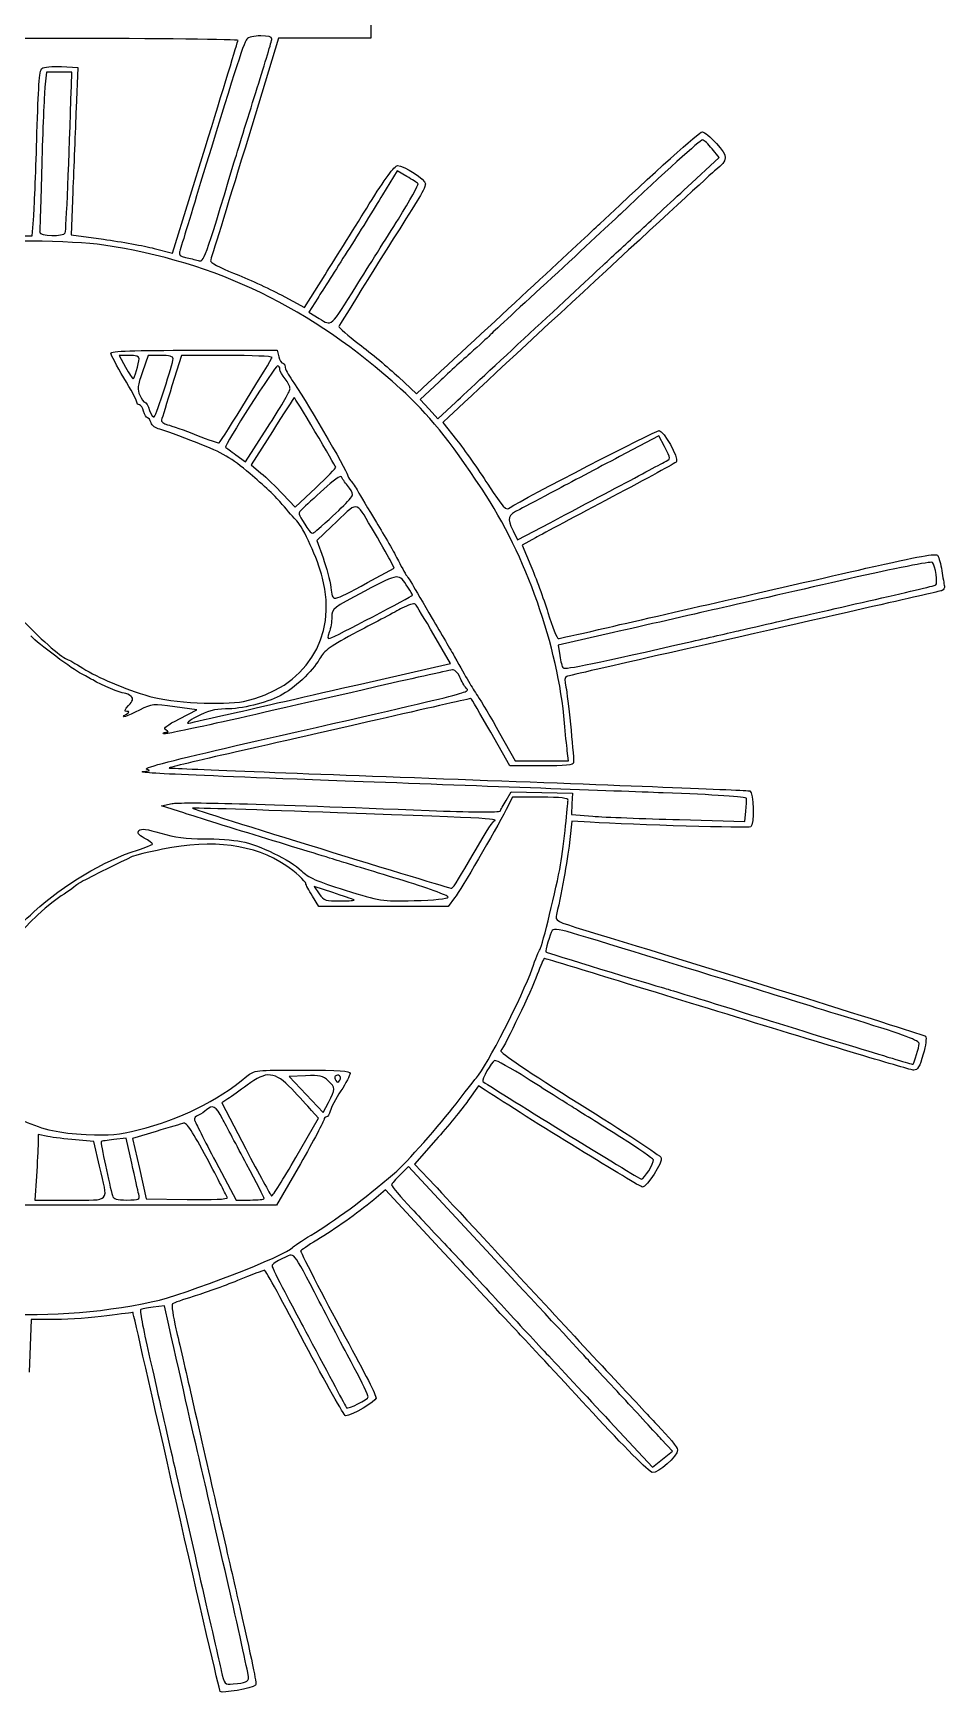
# Model space of a CAD drawing. Extents: x -200 to -42, y 99 to 278.
# Drawn here: x -163.73 to -155.59, y 110.27 to 125.12 of the extents above; entities that cross this region are included whole.
import ezdxf

# ---------------------------------------------------------------- set-up
doc = ezdxf.new("R2010")
doc.units = 0
doc.layers.add('Layer0', color=7, linetype='CONTINUOUS')

msp = doc.modelspace()

# ---------------------------------------------------------------- linework, layer by layer
at = {"layer": 'Layer0', "color": 1}
for points in [[(-161.290387, 126.430523), (-161.150958, 126.388305), (-161.164674, 126.288229), (-161.17839, 126.188133), (-160.94653, 126.188133), (-160.71467, 126.188133), (-160.71467, 125.630595), (-160.71467, 125.073056), (-161.127011, 125.073056), (-161.539355, 125.073056), (-161.83919, 124.091871)], [(-163.491057, 125.071377), (-163.491034, 125.072066)], [(-163.499642, 124.770054), (-163.612796, 124.770054), (-163.62654, 124.63649)], [(-163.390309, 124.648001), (-163.386499, 124.769961), (-163.49965, 124.769961), (-163.499642, 124.770054)], [(-163.479694, 124.819516), (-163.333382, 124.811388), (-163.348199, 124.447737)], [(-162.651093, 123.194803), (-162.487508, 123.153259), (-162.195874, 124.094897)], [(-157.886651, 123.744752), (-157.602078, 124.0087), (-157.665962, 124.085708)], [(-160.393947, 123.838026), (-160.479458, 123.889109), (-160.610276, 123.673316)], [(-163.378044, 123.700051), (-163.393086, 123.316045), (-163.103879, 123.276195)], [(-163.999638, 123.306055), (-163.741633, 123.306055), (-163.727409, 123.486084)], [(-161.516122, 122.778412), (-161.307049, 122.667476), (-161.124336, 122.958766)], [(-161.19004, 122.750198), (-161.270394, 122.623619), (-161.176233, 122.567479)], [(-162.873783, 122.237939), (-162.965071, 122.237939), (-162.906642, 122.133387)], [(-162.592362, 122.237939), (-162.704218, 122.237939), (-162.756195, 122.090707)], [(-162.002986, 122.237939), (-162.408229, 122.237939), (-162.492038, 121.964985)], [(-162.295081, 122.28443), (-161.552145, 122.28443), (-161.537582, 122.226363)], [(-160.469205, 122.046601), (-160.306377, 121.895841), (-160.20222, 121.992177)], [(-160.105372, 122.001677), (-160.273992, 121.842769), (-160.194913, 121.75648), (-160.115837, 121.67019), (-159.956071, 121.82049)], [(-161.919931, 121.349357), (-161.835592, 121.287344), (-161.637085, 121.59423)], [(-160.015442, 121.691791), (-160.071221, 121.639061), (-159.948485, 121.482891)], [(-161.595043, 121.557792), (-161.783728, 121.260957), (-161.696544, 121.186712)], [(-158.092513, 121.424623), (-158.141566, 121.518733), (-158.493237, 121.3339)], [(-161.500967, 120.997378), (-161.392574, 120.88231), (-161.207693, 121.054864)], [(-161.066263, 120.709302), (-161.196853, 120.584349), (-161.142271, 120.429663)], [(-159.444868, 120.671205), (-159.40598, 120.589652), (-159.11383, 120.74313)], [(-159.243852, 120.608304), (-159.364336, 120.540929), (-159.285234, 120.356121)], [(-160.744067, 120.207954), (-160.505995, 120.33553), (-160.543819, 120.409797)], [(-155.611584, 120.137427), (-155.611903, 120.135833)], [(-160.806003, 119.300861), (-160.002655, 119.484464), (-160.15118, 119.740312)], [(-158.548081, 119.76039), (-159.04109, 119.647873), (-159.027148, 119.554878)], [(-162.424748, 118.990301), (-162.268772, 119.068931), (-162.467121, 119.097616)], [(-158.984513, 118.952063), (-158.984518, 118.950807)], [(-159.187543, 118.568006), (-159.472116, 118.568006), (-159.643355, 118.869507)], [(-159.565055, 118.862293), (-159.425674, 118.615216), (-159.187284, 118.615216), (-158.948896, 118.615216), (-158.959875, 118.702341)], [(-159.506389, 118.260505), (-159.459916, 118.336745), (-159.187063, 118.330254), (-158.914208, 118.323763), (-158.9183, 118.228329), (-158.922364, 118.132896), (-158.732449, 118.118728)], [(-158.103048, 118.328211), (-158.103429, 118.327846)], [(-162.387178, 118.148353), (-162.584638, 118.213244), (-162.491716, 118.231589)], [(-159.199219, 118.288739), (-159.448988, 118.288739), (-159.505983, 118.178382)], [(-157.957579, 118.088626), (-157.372623, 118.07285), (-157.363507, 118.163548)], [(-158.754967, 118.065103), (-158.920584, 118.075094), (-158.936727, 117.911148)], [(-161.055919, 117.435734), (-161.222622, 117.489649), (-161.176295, 117.424572)], [(-159.966649, 117.388552), (-160.02357, 117.313054), (-160.601285, 117.313054), (-161.179002, 117.313054), (-161.237368, 117.405516)], [(-161.298156, 115.798447), (-161.446043, 115.791476), (-161.293454, 115.63057), (-161.140865, 115.469689), (-161.093571, 115.560875)], [(-159.69418, 115.670115), (-159.753647, 115.709152), (-159.847729, 115.575796)], [(-161.991463, 115.592518), (-162.046674, 115.556173), (-161.832637, 115.145963)], [(-161.384894, 115.06803), (-161.183661, 115.419778), (-161.245087, 115.489447)], [(-163.601372, 115.256216), (-163.688488, 115.273855), (-163.688488, 115.193529)], [(-163.138987, 114.990001), (-163.191371, 115.210691), (-163.352816, 115.224604)], [(-162.85129, 115.016042), (-162.901108, 115.239539), (-163.010226, 115.22794)], [(-162.633112, 115.301645), (-162.843797, 115.239469), (-162.78339, 114.969532), (-162.722983, 114.699617), (-162.355688, 114.693126)], [(-160.132914, 115.22595), (-160.324024, 115.009461), (-160.199719, 114.877499)], [(-162.178509, 115.05877), (-162.178509, 115.058909)], [(-161.345047, 115.012001), (-161.556965, 114.641547), (-163.674899, 114.641547), (-165.792827, 114.641547), (-165.913799, 114.454394)], [(-163.703559, 114.900568), (-163.718629, 114.687933), (-163.401542, 114.687933)], [(-162.101296, 115.030664), (-161.919545, 114.688012), (-161.79349, 114.688012)], [(-159.646369, 114.198385), (-160.378132, 114.986615), (-160.453632, 114.914064)], [(-160.0625, 114.216893), (-160.583214, 114.778281), (-160.689725, 114.690321)], [(-162.520274, 113.56969), (-162.558484, 113.740666), (-162.660025, 113.729292)], [(-163.528127, 113.619296), (-163.751116, 113.619296), (-163.766441, 113.148885)], [(-158.57984, 112.708935), (-158.198614, 112.299072), (-158.109782, 112.37046), (-158.020947, 112.441851), (-158.118206, 112.548587)]]:
    msp.add_lwpolyline(points, dxfattribs=at)
for points in [[(-161.699437, 125.09531)], [(-157.750346, 124.164408)], [(-160.393947, 123.838026)], [(-162.873783, 122.237939)], [(-162.592357, 122.237939)], [(-162.002986, 122.237925)], [(-161.481584, 122.028855)], [(-161.214232, 121.559395)], [(-158.092538, 121.424623)], [(-160.922857, 121.075009)], [(-160.709641, 120.699602)], [(-155.697628, 120.387575)], [(-160.383629, 120.165424)], [(-160.318219, 120.014985)], [(-159.199224, 118.288736)], [(-161.014283, 118.14979)], [(-161.055919, 117.435719)], [(-156.36505, 116.291602)], [(-161.032357, 115.795359)], [(-161.422297, 115.681104)], [(-161.095264, 115.753762)], [(-158.475796, 115.24425)], [(-163.138942, 114.989922)], [(-162.85129, 115.016107)], [(-161.824896, 115.009037)], [(-160.86273, 113.187143)], [(-158.463482, 112.922475)], [(-161.981326, 111.216803)]]:
    msp.add_lwpolyline(points, close=True, dxfattribs=at)
for points in [[(-163.491034, 125.072066), (-164.366245, 125.072066), (-165.082643, 125.064164), (-165.08303, 125.054653)], [(-161.902002, 125.053964), (-161.900873, 125.063475), (-162.615846, 125.071377), (-163.491057, 125.071377)], [(-161.824571, 125.066266), (-161.849887, 125.034886), (-161.959174, 124.693885), (-162.235871, 123.782767)], [(-162.195874, 124.094897), (-162.035473, 124.612794), (-161.903232, 125.04438), (-161.902002, 125.053964)], [(-161.699437, 125.095298), (-161.75537, 125.095298), (-161.811679, 125.082316), (-161.824571, 125.066266)], [(-161.729716, 124.630698), (-161.659231, 124.854289), (-161.600704, 125.050309), (-161.599651, 125.066277)], [(-161.599651, 125.066277), (-161.598523, 125.085299), (-161.632553, 125.09531), (-161.699437, 125.09531)], [(-163.698211, 124.223672), (-163.687543, 124.62165), (-163.67504, 124.787848), (-163.654627, 124.804417)], [(-163.654627, 124.804417), (-163.638879, 124.817174), (-163.560167, 124.824145), (-163.479694, 124.819516)], [(-163.62654, 124.63649), (-163.634104, 124.563036), (-163.647284, 124.246797), (-163.655829, 123.933762)], [(-163.445585, 123.334192), (-163.437344, 123.35883), (-163.41081, 123.989577), (-163.390309, 124.648001)], [(-161.934954, 123.96863), (-161.892559, 124.109157), (-161.800201, 124.407108), (-161.729716, 124.630698)], [(-163.348199, 124.447737), (-163.356355, 124.247726), (-163.369789, 123.911272), (-163.378044, 123.700051)], [(-163.727409, 123.486084), (-163.719592, 123.585116), (-163.70644, 123.917018), (-163.698211, 124.223672)], [(-158.670379, 123.414047), (-158.18148, 123.875638), (-157.778481, 124.237365), (-157.753078, 124.237365)], [(-157.750346, 124.164408), (-157.769707, 124.166666), (-158.09799, 123.86996), (-158.484838, 123.502083)], [(-157.753078, 124.237365), (-157.736992, 124.237365), (-157.680389, 124.190206), (-157.627272, 124.132579)], [(-157.665962, 124.085708), (-157.701099, 124.128063), (-157.739072, 124.16348), (-157.750346, 124.164408)], [(-157.627272, 124.132579), (-157.521552, 124.017884), (-157.522511, 123.982236), (-157.633622, 123.896898)], [(-162.257991, 123.086361), (-162.206409, 123.06988), (-162.204471, 123.075214), (-161.934954, 123.96863)], [(-161.83919, 124.091871), (-162.004098, 123.552206), (-162.143226, 123.09892), (-162.148356, 123.084555)], [(-163.655829, 123.933762), (-163.664381, 123.620724), (-163.672622, 123.354151), (-163.674146, 123.341389)], [(-160.729416, 123.592056), (-160.591816, 123.813834), (-160.503249, 123.934287), (-160.477505, 123.934705)], [(-160.477505, 123.934705), (-160.416316, 123.934705), (-160.226829, 123.812443), (-160.226829, 123.771642)], [(-160.293456, 123.773251), (-160.301697, 123.780673), (-160.346918, 123.809943), (-160.393947, 123.838026)], [(-157.633622, 123.896898), (-157.675597, 123.864663), (-159.675065, 122.013553), (-160.015442, 121.691791)], [(-162.235871, 123.782767), (-162.332876, 123.463348), (-162.417461, 123.184939), (-162.423839, 123.164097)], [(-160.610276, 123.673316), (-160.682229, 123.55465), (-160.824031, 123.32686), (-160.925391, 123.167162)], [(-160.469047, 123.457546), (-160.364229, 123.623625), (-160.285213, 123.765707), (-160.293456, 123.773251)], [(-160.226829, 123.771642), (-160.226829, 123.751689), (-160.259677, 123.683682), (-160.299823, 123.620484)], [(-158.30929, 123.353016), (-158.233356, 123.423312), (-158.043169, 123.599583), (-157.886651, 123.744752)], [(-161.124336, 122.958766), (-161.023842, 123.118972), (-160.846129, 123.403949), (-160.729416, 123.592056)], [(-160.299823, 123.620484), (-160.551117, 123.224944), (-160.995597, 122.511469), (-160.999909, 122.496706)], [(-160.841227, 122.86515), (-160.741343, 123.024871), (-160.573861, 123.291444), (-160.469047, 123.457546)], [(-160.20222, 121.992177), (-159.608427, 122.541407), (-158.791196, 123.299975), (-158.670379, 123.414047)], [(-158.484838, 123.502083), (-158.580667, 123.410968), (-158.8786, 123.134181), (-159.146912, 122.887011)], [(-163.101759, 123.224648), (-163.379985, 123.266075), (-164.11746, 123.272481), (-164.369335, 123.23557)], [(-163.674146, 123.341389), (-163.678464, 123.30488), (-163.457718, 123.298034), (-163.445585, 123.334192)], [(-163.103879, 123.276195), (-162.944818, 123.25438), (-162.741065, 123.21764), (-162.651093, 123.194803)], [(-160.45068, 121.940223), (-161.242756, 122.661589), (-162.095902, 123.074954), (-163.101759, 123.224648)], [(-158.622901, 123.060518), (-158.52635, 123.1511), (-158.385225, 123.28274), (-158.30929, 123.353016)], [(-162.423839, 123.164097), (-162.432136, 123.136919), (-162.41715, 123.122717), (-162.370855, 123.113991)], [(-162.370855, 123.113991), (-162.335337, 123.107274), (-162.284548, 123.094969), (-162.257991, 123.086361)], [(-162.148356, 123.084555), (-162.153662, 123.06971), (-162.0645, 123.022009), (-161.941445, 122.973921)], [(-160.925391, 123.167162), (-161.026754, 123.007441), (-161.145847, 122.819822), (-161.19004, 122.750198)], [(-161.941445, 122.973921), (-161.822508, 122.927411), (-161.631116, 122.839451), (-161.516122, 122.778412)], [(-159.297378, 122.433285), (-159.022968, 122.687675), (-158.719455, 122.969914), (-158.622901, 123.060518)], [(-161.176233, 122.567479), (-161.061567, 122.499105), (-161.080907, 122.481932), (-160.841227, 122.86515)], [(-159.146912, 122.887011), (-159.415223, 122.639841), (-159.639979, 122.431129), (-159.646369, 122.42319)], [(-160.999909, 122.496706), (-161.002732, 122.486969), (-160.921121, 122.415711), (-160.818542, 122.338216)], [(-160.818542, 122.338216), (-160.715963, 122.260746), (-160.558759, 122.129504), (-160.469205, 122.046601)], [(-159.956071, 121.82049), (-159.868201, 121.903159), (-159.571789, 122.178921), (-159.297378, 122.433285)], [(-159.646369, 122.42319), (-159.652747, 122.415288), (-159.720706, 122.352891), (-159.797366, 122.284658)], [(-163.038017, 122.257873), (-163.038017, 122.277374), (-162.8371, 122.28443), (-162.295081, 122.28443)], [(-162.921863, 122.038298), (-162.985746, 122.144453), (-163.038017, 122.243254), (-163.038017, 122.257873)], [(-162.784592, 122.208907), (-162.783181, 122.227477), (-162.815123, 122.237939), (-162.873783, 122.237939)], [(-162.83925, 122.028855), (-162.829062, 122.028855), (-162.78777, 122.164858), (-162.784592, 122.208907)], [(-162.650043, 121.688966), (-162.63167, 121.707311), (-162.483554, 122.164787), (-162.481712, 122.208907)], [(-162.481712, 122.208907), (-162.480865, 122.228183), (-162.517712, 122.237939), (-162.592357, 122.237939)], [(-162.069899, 121.456046), (-162.047518, 121.478341), (-161.598396, 122.206144), (-161.598102, 122.220512)], [(-161.598102, 122.220512), (-161.597947, 122.230023), (-161.780101, 122.237925), (-162.002986, 122.237925)], [(-161.537582, 122.226363), (-161.529567, 122.194426), (-161.513678, 122.168295), (-161.502293, 122.168295)], [(-159.797366, 122.284658), (-159.874026, 122.216426), (-160.012631, 122.089081), (-160.105372, 122.001677)], [(-162.805711, 121.82095), (-162.805711, 121.834412), (-162.857982, 121.932166), (-162.921863, 122.038298)], [(-162.906642, 122.133387), (-162.874508, 122.075899), (-162.844181, 122.028855), (-162.83925, 122.028855)], [(-162.756195, 122.090707), (-162.800038, 121.966518), (-162.803764, 121.933794), (-162.779987, 121.88162)], [(-161.548798, 122.145015), (-161.570839, 122.145015), (-162.028711, 121.427894), (-162.013319, 121.417474)], [(-161.528054, 122.113728), (-161.528054, 122.130915), (-161.537396, 122.145015), (-161.548798, 122.145015)], [(-161.481592, 122.028855), (-161.507133, 122.05833), (-161.528054, 122.096507), (-161.528054, 122.113728)], [(-161.502293, 122.168295), (-161.490891, 122.168295), (-161.481578, 122.154128), (-161.481578, 122.136918)], [(-161.436852, 121.93818), (-161.436005, 121.958613), (-161.456014, 121.999402), (-161.481584, 122.028855)], [(-161.481578, 122.136918), (-161.481578, 122.119731), (-161.452523, 122.064785), (-161.417014, 122.014956)], [(-162.779987, 121.88162), (-162.764493, 121.84762), (-162.744054, 121.819793), (-162.73458, 121.819793)], [(-162.492038, 121.964985), (-162.538133, 121.814849), (-162.580159, 121.679058), (-162.585431, 121.663205)], [(-161.637085, 121.59423), (-161.527908, 121.763002), (-161.437803, 121.917778), (-161.436852, 121.93818)], [(-161.417014, 122.014956), (-161.327775, 121.889722), (-160.924042, 121.199178), (-160.924042, 121.171769)], [(-159.721008, 121.041566), (-160.020844, 121.492438), (-160.196347, 121.708578), (-160.45068, 121.940223)], [(-162.782936, 121.796595), (-162.795466, 121.796595), (-162.805711, 121.807517), (-162.805711, 121.82095)], [(-162.74557, 121.738527), (-162.753613, 121.770464), (-162.770405, 121.796595), (-162.782936, 121.796595)], [(-162.711847, 121.68046), (-162.722374, 121.68046), (-162.737557, 121.706594), (-162.74557, 121.738527)], [(-162.73458, 121.819793), (-162.725125, 121.819793), (-162.705827, 121.786722), (-162.691741, 121.746339)], [(-162.691741, 121.746339), (-162.677658, 121.705934), (-162.658893, 121.680102), (-162.650043, 121.688966)], [(-161.400436, 121.861382), (-161.403682, 121.857684), (-161.491264, 121.721063), (-161.595043, 121.557792)], [(-161.214232, 121.559395), (-161.313391, 121.729211), (-161.397182, 121.865096), (-161.400436, 121.861382)], [(-162.678689, 121.636295), (-162.686393, 121.660566), (-162.701323, 121.68046), (-162.711847, 121.68046)], [(-162.601625, 121.577624), (-162.636302, 121.585526), (-162.670981, 121.612018), (-162.678689, 121.636295)], [(-162.266892, 121.456545), (-162.416315, 121.515146), (-162.566945, 121.569617), (-162.601625, 121.577624)], [(-162.585431, 121.663205), (-162.590821, 121.646949), (-162.567369, 121.62751), (-162.531956, 121.618645)], [(-162.531956, 121.618645), (-162.497268, 121.610065), (-162.380679, 121.568282), (-162.272864, 121.525997)], [(-162.272864, 121.525997), (-162.165053, 121.483689), (-162.073717, 121.452219), (-162.069899, 121.456046)], [(-161.793606, 121.180295), (-161.96741, 121.326624), (-162.032685, 121.36471), (-162.266892, 121.456545)], [(-161.02838, 121.239025), (-161.031456, 121.24529), (-161.115076, 121.389577), (-161.214232, 121.559395)], [(-159.948485, 121.482891), (-159.880977, 121.396996), (-159.755603, 121.218942), (-159.669875, 121.087257)], [(-159.469684, 120.877961), (-159.357622, 120.954249), (-158.174746, 121.565838), (-158.139274, 121.565838)], [(-158.139274, 121.565838), (-158.097423, 121.565838), (-157.962211, 121.324053), (-157.984179, 121.288496)], [(-162.013319, 121.417474), (-162.008323, 121.414229), (-161.966315, 121.383475), (-161.919931, 121.349357)], [(-158.493237, 121.3339), (-158.686661, 121.232272), (-158.944225, 121.095758), (-159.065603, 121.030542)], [(-157.984179, 121.288496), (-157.990585, 121.278054), (-158.249533, 121.135994), (-158.559602, 120.972652)], [(-158.287381, 121.180608), (-158.210718, 121.221826), (-158.124477, 121.267871), (-158.095727, 121.282936)], [(-158.095727, 121.282936), (-158.032267, 121.316216), (-158.032422, 121.309352), (-158.092538, 121.424623)], [(-161.506083, 120.906621), (-161.553333, 120.963805), (-161.682718, 121.08695), (-161.793606, 121.180295)], [(-161.696544, 121.186712), (-161.648592, 121.145866), (-161.560583, 121.060666), (-161.500967, 120.997378)], [(-161.207693, 121.054864), (-161.106011, 121.149764), (-161.025318, 121.232641), (-161.02838, 121.239025)], [(-160.977557, 121.154059), (-160.982779, 121.168904), (-161.053884, 121.119036), (-161.135585, 121.043377)], [(-160.922837, 121.075009), (-160.947729, 121.103697), (-160.972345, 121.139274), (-160.977557, 121.154059)], [(-160.924042, 121.171769), (-160.924042, 121.159464), (-160.910976, 121.135286), (-160.895005, 121.117926)], [(-159.11383, 120.74313), (-158.747593, 120.935526), (-158.467078, 121.084015), (-158.287381, 121.180608)], [(-161.135585, 121.043377), (-161.217285, 120.967716), (-161.303439, 120.887997), (-161.327042, 120.866249)], [(-161.196282, 120.675173), (-160.984732, 120.86372), (-160.877614, 120.971176), (-160.877614, 120.994846)], [(-160.877614, 120.994846), (-160.877614, 121.010171), (-160.897962, 121.046301), (-160.922857, 121.075009)], [(-160.895005, 121.117926), (-160.879031, 121.100513), (-160.850286, 121.058279), (-160.831121, 121.023907)], [(-160.831121, 121.023907), (-160.811958, 120.98956), (-160.737443, 120.864465), (-160.665541, 120.745986)], [(-158.984518, 118.950807), (-159.042238, 119.638845), (-159.328386, 120.451143), (-159.721008, 121.041566)], [(-159.669875, 121.087257), (-159.526585, 120.867124), (-159.510425, 120.850227), (-159.469684, 120.877961)], [(-159.065603, 121.030542), (-159.186984, 120.965349), (-159.330723, 120.889411), (-159.385025, 120.861793)], [(-161.377009, 120.759524), (-161.400744, 120.783259), (-161.458831, 120.849434), (-161.506083, 120.906621)], [(-161.327042, 120.866249), (-161.368599, 120.827932), (-161.367944, 120.823662), (-161.306214, 120.730365)], [(-160.709641, 120.699566), (-160.856174, 120.946296), (-160.819589, 120.945297), (-161.066263, 120.709302)], [(-159.385025, 120.861793), (-159.495101, 120.805837), (-159.500646, 120.788175), (-159.444868, 120.671205)], [(-158.559602, 120.972652), (-158.869671, 120.809311), (-159.177584, 120.645342), (-159.243852, 120.608304)], [(-161.146803, 120.248428), (-161.191166, 120.419963), (-161.317172, 120.699718), (-161.377009, 120.759524)], [(-161.306214, 120.730365), (-161.24426, 120.63674), (-161.241159, 120.635185), (-161.196282, 120.675173)], [(-160.543819, 120.409797), (-160.564618, 120.450643), (-160.639238, 120.581052), (-160.709641, 120.699602)], [(-160.665541, 120.745986), (-160.593639, 120.627483), (-160.505315, 120.473032), (-160.469267, 120.402756)], [(-161.142271, 120.429663), (-161.112254, 120.344581), (-161.080811, 120.224755), (-161.072404, 120.163369)], [(-160.469267, 120.402756), (-160.433216, 120.332479), (-160.397963, 120.269772), (-160.390922, 120.263389)], [(-155.697626, 120.387575), (-155.70756, 120.398497), (-156.043416, 120.332338), (-156.443993, 120.240735)], [(-156.291881, 120.334929), (-155.811389, 120.4451), (-155.663149, 120.471398), (-155.649295, 120.449)], [(-155.649295, 120.449), (-155.639389, 120.432998), (-155.623415, 120.371926), (-155.613814, 120.313348)], [(-161.85327, 119.14591), (-161.301904, 119.260628), (-161.009406, 119.717094), (-161.146803, 120.248428)], [(-160.383646, 120.165424), (-160.465663, 120.293603), (-160.456824, 120.294416), (-160.770099, 120.130309)], [(-160.390922, 120.263389), (-160.383895, 120.257123), (-160.362443, 120.223564), (-160.343277, 120.189077)], [(-159.285234, 120.356121), (-159.241727, 120.254467), (-159.173045, 120.06692), (-159.1326, 119.939341)], [(-157.624994, 120.029669), (-157.235302, 120.118789), (-156.635402, 120.256161), (-156.291881, 120.334929)], [(-156.443993, 120.240735), (-156.844571, 120.149131), (-157.370935, 120.028887), (-157.613694, 119.973535)], [(-155.667425, 120.186147), (-155.646625, 120.198904), (-155.670501, 120.357939), (-155.697628, 120.387575)], [(-155.613814, 120.313348), (-155.604218, 120.254769), (-155.593635, 120.193149), (-155.590361, 120.176371)], [(-161.078991, 119.709886), (-161.043843, 119.718465), (-160.344239, 120.085515), (-160.343655, 120.095729)], [(-161.072404, 120.163369), (-161.054483, 120.032474), (-161.07723, 120.029387), (-160.744067, 120.207954)], [(-160.770099, 120.130309), (-161.054452, 119.981355), (-161.06344, 119.974325), (-161.06344, 119.900823)], [(-160.343655, 120.095729), (-160.343424, 120.099454), (-160.361435, 120.130727), (-160.383629, 120.165424)], [(-160.343277, 120.189077), (-160.324114, 120.154589), (-160.244528, 120.018679), (-160.166417, 119.887062)], [(-155.611903, 120.135833), (-155.638291, 120.127479), (-156.227326, 119.993076), (-158.055076, 119.577854)], [(-156.266323, 120.043509), (-155.946904, 120.115826), (-155.677399, 120.18002), (-155.667425, 120.186147)], [(-155.590361, 120.176371), (-155.587059, 120.159663), (-155.596627, 120.142092), (-155.611584, 120.137427)], [(-160.438739, 119.977991), (-160.494839, 119.947334), (-160.671753, 119.853246), (-160.831874, 119.768952)], [(-160.318219, 120.014985), (-160.328407, 120.025201), (-160.382633, 120.00872), (-160.438739, 119.977991)], [(-160.15118, 119.740312), (-160.232866, 119.881051), (-160.308033, 120.004636), (-160.318219, 120.014985)], [(-158.679602, 119.787488), (-158.489261, 119.831538), (-158.014687, 119.940526), (-157.624994, 120.029669)], [(-157.613694, 119.973535), (-157.856453, 119.918183), (-158.276928, 119.822264), (-158.548081, 119.76039)], [(-157.044548, 119.866011), (-156.935943, 119.89127), (-156.585745, 119.971167), (-156.266323, 120.043509)], [(-163.823475, 119.866392), (-163.646807, 119.683837), (-163.458, 119.520007), (-163.424249, 119.520007)], [(-161.06344, 119.900823), (-161.06344, 119.859116), (-161.073939, 119.797383), (-161.086752, 119.763683)], [(-160.166417, 119.887062), (-160.088306, 119.755448), (-159.998317, 119.600717), (-159.966434, 119.543231)], [(-159.1326, 119.939341), (-159.092161, 119.811765), (-159.051557, 119.707397), (-159.042374, 119.707397)], [(-157.393005, 119.785454), (-157.309955, 119.804475), (-157.15315, 119.840735), (-157.044548, 119.866011)], [(-163.317081, 119.401482), (-163.411781, 119.452959), (-163.742579, 119.703773), (-163.754048, 119.732805)], [(-160.831874, 119.768952), (-161.078285, 119.639195), (-161.130869, 119.601665), (-161.174162, 119.524638)], [(-161.086752, 119.763683), (-161.104984, 119.715736), (-161.10329, 119.704016), (-161.078991, 119.709886)], [(-159.042374, 119.707397), (-159.033173, 119.707397), (-158.869942, 119.743439), (-158.679602, 119.787488)], [(-158.997086, 119.443965), (-158.98241, 119.427709), (-158.692997, 119.48741), (-157.846003, 119.681618)], [(-157.846003, 119.681618), (-157.679904, 119.719704), (-157.476055, 119.766423), (-157.393005, 119.785454)], [(-163.424249, 119.520007), (-163.416742, 119.520007), (-163.355536, 119.485008), (-163.288207, 119.442212)], [(-161.174162, 119.524638), (-161.237487, 119.411961), (-161.399578, 119.260269), (-161.525023, 119.196261)], [(-159.966434, 119.543231), (-159.857496, 119.34677), (-159.81588, 119.276054), (-159.760166, 119.192736)], [(-159.027148, 119.554878), (-159.0195, 119.503725), (-159.005953, 119.453806), (-158.997086, 119.443965)], [(-158.055076, 119.577854), (-158.540594, 119.467567), (-158.949949, 119.373528), (-158.964751, 119.368885)], [(-163.200388, 119.336754), (-163.219551, 119.347902), (-163.272064, 119.377019), (-163.317081, 119.401482)], [(-163.288207, 119.442212), (-163.153268, 119.356434), (-162.9218, 119.259098), (-162.689571, 119.19047)], [(-159.979603, 119.426947), (-159.997326, 119.426947), (-160.303331, 119.359688), (-160.659592, 119.277485)], [(-159.920136, 119.363054), (-159.935093, 119.398191), (-159.961871, 119.426947), (-159.979603, 119.426947)], [(-159.863257, 119.263258), (-159.879569, 119.282985), (-159.905161, 119.327915), (-159.920136, 119.363054)], [(-158.964751, 119.368885), (-158.983632, 119.363071), (-158.985749, 119.333932), (-158.971863, 119.271781)], [(-162.917914, 119.218088), (-162.948868, 119.218088), (-163.119475, 119.289756), (-163.200388, 119.336754)], [(-162.85674, 119.190374), (-162.87198, 119.205699), (-162.899513, 119.218088), (-162.917914, 119.218088)], [(-160.659592, 119.277485), (-162.111845, 118.942447), (-162.556215, 118.84446), (-162.568374, 118.856621)], [(-161.946192, 119.040068), (-161.76093, 119.082514), (-161.247844, 119.199857), (-160.806003, 119.300861)], [(-161.918557, 118.749932), (-159.737306, 119.247846), (-159.831151, 119.224407), (-159.863257, 119.263258)], [(-158.971863, 119.271781), (-158.955353, 119.197723), (-158.904003, 118.692799), (-158.903207, 118.596553)], [(-162.781271, 119.067607), (-162.895444, 119.009749), (-162.966507, 118.98828), (-162.898622, 119.032143)], [(-162.896646, 119.055116), (-162.920381, 119.055116), (-162.915527, 119.070667), (-162.879374, 119.109074)], [(-162.898622, 119.032143), (-162.869708, 119.050939), (-162.869409, 119.054665), (-162.896646, 119.055116)], [(-162.879374, 119.109074), (-162.840379, 119.150572), (-162.835274, 119.168905), (-162.85674, 119.190374)], [(-162.467121, 119.097616), (-162.660917, 119.125641), (-162.668125, 119.124935), (-162.781271, 119.067607)], [(-162.689571, 119.19047), (-162.497911, 119.133842), (-162.030915, 119.108939), (-161.85327, 119.14591)], [(-162.014958, 119.077479), (-162.111636, 119.077479), (-162.175438, 119.059389), (-162.271422, 119.0079)], [(-161.525023, 119.196261), (-161.657493, 119.1287), (-161.863371, 119.078778), (-162.014958, 119.077479)], [(-159.821293, 119.171011), (-159.82499, 119.171011), (-160.16607, 119.093631), (-160.579277, 118.999036)], [(-159.643355, 118.869507), (-159.737535, 119.035332), (-159.81761, 119.171011), (-159.821293, 119.171011)], [(-159.760166, 119.192736), (-159.729517, 119.146875), (-159.641715, 118.998178), (-159.565055, 118.862293)], [(-162.548017, 118.890967), (-162.572175, 118.906292), (-162.54003, 118.932186), (-162.424748, 118.990301)], [(-162.271422, 119.0079), (-162.341693, 118.970232), (-162.373056, 118.94468), (-162.341111, 118.951131)], [(-162.341111, 118.951131), (-162.309169, 118.957623), (-162.131457, 118.997619), (-161.946192, 119.040068)], [(-160.579277, 118.999036), (-160.992484, 118.904483), (-161.599174, 118.766253), (-161.927475, 118.691916)], [(-158.959875, 118.702341), (-158.965914, 118.750243), (-158.977005, 118.862618), (-158.984513, 118.952063)], [(-162.568374, 118.856621), (-162.575401, 118.863592), (-162.566398, 118.869603), (-162.548251, 118.869857)], [(-162.548251, 118.869857), (-162.520006, 118.869857), (-162.519981, 118.873103), (-162.548017, 118.890967)], [(-162.720012, 118.5408), (-162.746315, 118.551242), (-162.445689, 118.629621), (-161.918557, 118.749932)], [(-161.927475, 118.691916), (-162.255781, 118.617556), (-162.521536, 118.553873), (-162.518045, 118.550367)], [(-160.784664, 118.427316), (-162.520317, 118.491722), (-162.881448, 118.509126), (-162.724414, 118.520847)], [(-162.724414, 118.520847), (-162.681663, 118.524092), (-162.681313, 118.525729), (-162.720012, 118.5408)], [(-162.518045, 118.550367), (-162.514574, 118.546896), (-161.352145, 118.501444), (-159.934916, 118.449433)], [(-158.903207, 118.596553), (-158.903055, 118.574963), (-158.974976, 118.567637), (-159.187543, 118.568006)], [(-158.103429, 118.327846), (-158.511246, 118.342917), (-159.717802, 118.387723), (-160.784664, 118.427316)], [(-159.934916, 118.449433), (-158.517689, 118.3974), (-157.34507, 118.350636), (-157.329099, 118.345508)], [(-157.357976, 118.277478), (-157.359951, 118.291646), (-157.64799, 118.311339), (-158.103048, 118.328211)], [(-157.329099, 118.345508), (-157.295255, 118.334614), (-157.287612, 118.043146), (-157.320632, 118.022725)], [(-162.491716, 118.231589), (-162.405455, 118.248522), (-161.73505, 118.231589), (-160.192652, 118.169669)], [(-162.308297, 118.189919), (-162.315946, 118.182271), (-160.018668, 117.473472), (-159.990762, 117.474886)], [(-161.014283, 118.14979), (-161.721919, 118.175923), (-162.304225, 118.19398), (-162.308297, 118.189919)], [(-160.192652, 118.169669), (-159.848101, 118.155982), (-159.563195, 118.153893), (-159.559529, 118.164561)], [(-159.505983, 118.178382), (-159.60817, 117.980555), (-159.90833, 117.465906), (-159.966649, 117.388552)], [(-159.559529, 118.164561), (-159.55586, 118.175483), (-159.531956, 118.218567), (-159.506389, 118.260505)], [(-158.952624, 118.259704), (-158.950366, 118.281294), (-159.013209, 118.288736), (-159.199224, 118.288736)], [(-158.974553, 118.033212), (-158.964224, 118.141803), (-158.954346, 118.243736), (-158.952624, 118.259704)], [(-157.363507, 118.163548), (-157.358484, 118.213445), (-157.356, 118.264713), (-157.357976, 118.277478)], [(-161.643799, 117.916663), (-161.944056, 118.008405), (-162.278576, 118.112658), (-162.387178, 118.148353)], [(-159.615849, 118.073412), (-159.578895, 118.097372), (-159.542706, 118.095453), (-161.014283, 118.14979)], [(-159.809242, 117.765598), (-159.718034, 117.925062), (-159.631007, 118.063571), (-159.615849, 118.073412)], [(-159.019813, 117.684735), (-159.00525, 117.767799), (-158.984874, 117.924596), (-158.974553, 118.033212)], [(-157.320632, 118.022725), (-157.339456, 118.011125), (-158.36383, 118.041295), (-158.754967, 118.065103)], [(-158.732449, 118.118728), (-158.627995, 118.110826), (-158.279304, 118.097392), (-157.957579, 118.088626)], [(-162.739423, 117.924082), (-162.793231, 117.954718), (-162.805748, 117.972613), (-162.786709, 117.991644)], [(-162.799838, 117.816883), (-162.726548, 117.840166), (-162.666505, 117.864415), (-162.666409, 117.870819)], [(-162.786709, 117.991644), (-162.767687, 118.010665), (-162.71597, 118.004174), (-162.591417, 117.967316)], [(-162.666409, 117.870819), (-162.666333, 117.877084), (-162.699172, 117.901177), (-162.739423, 117.924082)], [(-162.591417, 117.967316), (-162.471865, 117.9319), (-162.359729, 117.917137), (-162.21031, 117.917185)], [(-161.473142, 117.678704), (-161.757086, 117.867576), (-162.124119, 117.915686), (-162.577089, 117.823386)], [(-162.21031, 117.917185), (-162.093868, 117.91723), (-161.942289, 117.906743), (-161.873466, 117.893986)], [(-161.873466, 117.893986), (-161.713539, 117.864327), (-161.43128, 117.726214), (-161.335017, 117.630526)], [(-161.004958, 117.720482), (-161.056066, 117.736738), (-161.343546, 117.824918), (-161.643799, 117.916663)], [(-158.936727, 117.911148), (-158.950443, 117.77199), (-159.005259, 117.463572), (-159.05581, 117.241167)], [(-163.722933, 117.267213), (-163.460867, 117.507421), (-163.102544, 117.720778), (-162.799838, 117.816883)], [(-162.847889, 117.75752), (-163.122963, 117.626462), (-163.310313, 117.531424), (-163.332595, 117.511626)], [(-162.577089, 117.823386), (-162.704503, 117.797421), (-162.826364, 117.767779), (-162.847889, 117.75752)], [(-160.464492, 117.555492), (-160.71064, 117.630083), (-160.953851, 117.704327), (-161.004958, 117.720482)], [(-159.990762, 117.474886), (-159.982126, 117.474886), (-159.900451, 117.606131), (-159.809242, 117.765598)], [(-161.295738, 117.5165), (-161.295738, 117.535522), (-161.396559, 117.62776), (-161.473142, 117.678704)], [(-161.335017, 117.630526), (-161.276095, 117.571945), (-161.194061, 117.535694), (-160.943123, 117.457343)], [(-159.203506, 116.92974), (-159.182621, 116.958518), (-159.055743, 117.479966), (-159.019813, 117.684735)], [(-163.332595, 117.511626), (-163.347665, 117.498164), (-163.414481, 117.450705), (-163.481066, 117.405982)], [(-161.237368, 117.405516), (-161.269471, 117.456367), (-161.295738, 117.506312), (-161.295738, 117.5165)], [(-161.176295, 117.424572), (-161.133793, 117.364879), (-161.118121, 117.35968), (-160.98636, 117.361351)], [(-160.865981, 117.372499), (-160.878766, 117.377607), (-160.964228, 117.406083), (-161.055919, 117.435719)], [(-160.943123, 117.457343), (-160.630396, 117.359683), (-160.621421, 117.358337), (-160.329417, 117.364741)], [(-160.025012, 117.395562), (-160.020497, 117.40925), (-160.214793, 117.479831), (-160.464492, 117.555492)], [(-163.481066, 117.405982), (-163.876956, 117.140083), (-164.200058, 116.649849), (-164.256051, 116.2301)], [(-160.98636, 117.361351), (-160.907374, 117.361351), (-160.853205, 117.367391), (-160.865981, 117.372499)], [(-160.329417, 117.364741), (-160.149469, 117.368692), (-160.029909, 117.380743), (-160.025012, 117.395562)], [(-163.903423, 117.26281), (-163.909491, 117.087167), (-163.919566, 117.086913), (-163.722933, 117.267213)], [(-159.05581, 117.241167), (-159.069075, 117.182843), (-159.062922, 117.179501), (-158.794512, 117.098249)], [(-159.094167, 117.09659), (-159.113443, 117.066767), (-159.160518, 116.911432), (-159.15209, 116.905492)], [(-158.856141, 117.057135), (-159.018992, 117.106592), (-159.081064, 117.116873), (-159.094167, 117.09659)], [(-157.242008, 116.562817), (-157.56667, 116.663286), (-158.439248, 116.930511), (-158.856141, 117.057135)], [(-158.794512, 117.098249), (-157.67422, 116.759126), (-155.774912, 116.166845), (-155.759057, 116.151668)], [(-159.27372, 116.755516), (-159.24438, 116.838577), (-159.212782, 116.916975), (-159.203506, 116.92974)], [(-159.164999, 116.847899), (-159.170785, 116.847899), (-159.199131, 116.782544), (-159.228025, 116.702706)], [(-157.532347, 116.34843), (-158.424536, 116.623125), (-159.159228, 116.847899), (-159.164999, 116.847899)], [(-159.15209, 116.905492), (-159.143962, 116.899678), (-158.206544, 116.61325), (-158.089922, 116.580851)], [(-159.771588, 115.779831), (-159.680444, 115.883362), (-159.359947, 116.511453), (-159.27372, 116.755516)], [(-159.228025, 116.702706), (-159.278656, 116.562784), (-159.51432, 116.070901), (-159.553591, 116.023186)], [(-158.089922, 116.580851), (-158.032425, 116.564821), (-157.760628, 116.481566), (-157.485927, 116.395716)], [(-156.36505, 116.291602), (-156.668501, 116.385412), (-157.06313, 116.507465), (-157.242008, 116.562817)], [(-157.485927, 116.395716), (-156.547493, 116.102502), (-155.874356, 115.89692), (-155.87025, 115.902257)], [(-155.864797, 115.848981), (-155.889774, 115.848981), (-156.640157, 116.073732), (-157.532347, 116.34843)], [(-155.81516, 116.084002), (-155.813749, 116.112433), (-155.941545, 116.160662), (-156.36505, 116.291602)], [(-155.87025, 115.902257), (-155.857154, 115.91919), (-155.816706, 116.052788), (-155.81516, 116.084002)], [(-155.759057, 116.151668), (-155.748417, 116.141451), (-155.757646, 116.069185), (-155.779546, 115.991041)], [(-159.318619, 115.775028), (-159.464801, 115.868212), (-159.595733, 115.939925), (-159.609578, 115.934402)], [(-159.553591, 116.023186), (-159.565388, 116.008793), (-159.296199, 115.826632), (-158.852119, 115.548364)], [(-155.779546, 115.991041), (-155.810932, 115.879176), (-155.829059, 115.848981), (-155.864797, 115.848981)], [(-162.79368, 115.315339), (-162.414543, 115.410306), (-162.099179, 115.56613), (-161.822452, 115.795173)], [(-161.822452, 115.795173), (-161.758853, 115.84781), (-161.7433, 115.849529), (-161.328803, 115.849529)], [(-161.422297, 115.681104), (-161.571011, 115.83776), (-161.648168, 115.844514), (-161.819892, 115.715964)], [(-161.328803, 115.849529), (-160.995905, 115.849529), (-160.900818, 115.842812), (-160.900818, 115.819707)], [(-161.095241, 115.753746), (-161.142336, 115.797981), (-161.171599, 115.804433), (-161.298156, 115.798447)], [(-161.032373, 115.79543), (-161.039231, 115.788459), (-161.037284, 115.770679), (-161.027999, 115.755673)], [(-160.991573, 115.75985), (-160.972325, 115.790832), (-161.006841, 115.820866), (-161.032357, 115.795359)], [(-160.900818, 115.819707), (-160.900818, 115.803225), (-160.937764, 115.732743), (-160.98292, 115.662909)], [(-159.609578, 115.934402), (-159.637908, 115.923028), (-159.728772, 115.760894), (-159.713984, 115.748036)], [(-161.819892, 115.715964), (-161.883889, 115.668037), (-161.961096, 115.612499), (-161.991463, 115.592518)], [(-161.245087, 115.489447), (-161.278872, 115.52779), (-161.358617, 115.614031), (-161.422297, 115.681104)], [(-161.093571, 115.560875), (-161.030861, 115.681816), (-161.030962, 115.693373), (-161.095264, 115.753762)], [(-160.98292, 115.662909), (-161.028078, 115.593074), (-161.071024, 115.5124), (-161.078362, 115.483648)], [(-161.027999, 115.755673), (-161.015525, 115.735494), (-161.006099, 115.736651), (-160.991573, 115.75985)], [(-159.953898, 115.547537), (-159.881748, 115.643366), (-159.799711, 115.747895), (-159.771588, 115.779831)], [(-159.713984, 115.748036), (-159.679369, 115.717982), (-158.312008, 114.873844), (-158.297922, 114.873844)], [(-158.287827, 114.803602), (-158.311223, 114.803602), (-159.334745, 115.434225), (-159.69418, 115.670115)], [(-158.903478, 115.51268), (-158.985622, 115.563785), (-159.172433, 115.681847), (-159.318619, 115.775028)], [(-162.182655, 115.493974), (-162.199532, 115.477267), (-162.232419, 115.456399), (-162.255725, 115.44758)], [(-162.039737, 115.41395), (-162.099196, 115.528301), (-162.130303, 115.545705), (-162.182655, 115.493974)], [(-160.504609, 114.927613), (-160.402191, 115.015204), (-160.090714, 115.365814), (-159.953898, 115.547537)], [(-159.847729, 115.575796), (-159.899471, 115.502458), (-160.027809, 115.345012), (-160.132914, 115.22595)], [(-158.475796, 115.24425), (-158.628876, 115.340775), (-158.821332, 115.461575), (-158.903478, 115.51268)], [(-158.852119, 115.548364), (-158.455783, 115.299986), (-158.126258, 115.083126), (-158.119846, 115.066416)], [(-163.817816, 115.397172), (-163.636556, 115.314873), (-163.500277, 115.285005), (-163.257828, 115.274467)], [(-162.387582, 115.375192), (-162.406745, 115.368927), (-162.517235, 115.335831), (-162.633112, 115.301645)], [(-162.178509, 115.058909), (-162.304992, 115.296749), (-162.362284, 115.383433), (-162.387582, 115.375192)], [(-162.255725, 115.44758), (-162.279036, 115.438774), (-162.294708, 115.418432), (-162.290571, 115.402416)], [(-162.290571, 115.402416), (-162.28645, 115.386414), (-162.201259, 115.219115), (-162.101296, 115.030664)], [(-161.824896, 115.009057), (-161.911498, 115.171075), (-162.008179, 115.353261), (-162.039737, 115.41395)], [(-161.133127, 115.40694), (-161.133127, 115.393478), (-161.22849, 115.215771), (-161.345047, 115.012001)], [(-161.112412, 115.43138), (-161.123813, 115.43138), (-161.133127, 115.420486), (-161.133127, 115.40694)], [(-161.078362, 115.483648), (-161.085699, 115.454915), (-161.101024, 115.43138), (-161.112412, 115.43138)], [(-163.688488, 115.193529), (-163.688488, 115.149364), (-163.69529, 115.017515), (-163.703559, 114.900568)], [(-163.352816, 115.224604), (-163.441611, 115.232252), (-163.553462, 115.24642), (-163.601372, 115.256216)], [(-163.257828, 115.274467), (-163.043983, 115.265182), (-162.966908, 115.271927), (-162.79368, 115.315339)], [(-163.125901, 115.210781), (-163.132279, 115.205447), (-163.048662, 114.80976), (-163.02403, 114.728717)], [(-163.010226, 115.22794), (-163.070241, 115.221449), (-163.122294, 115.213773), (-163.125901, 115.210781)], [(-158.190571, 115.046793), (-158.194352, 115.058872), (-158.322713, 115.147704), (-158.475796, 115.24425)], [(-161.996334, 114.708902), (-162.000709, 114.721207), (-162.082683, 114.87858), (-162.178509, 115.05877)], [(-161.832637, 115.145963), (-161.714917, 114.920329), (-161.611293, 114.731367), (-161.602366, 114.726005)], [(-161.602366, 114.726005), (-161.59342, 114.720671), (-161.495573, 114.874587), (-161.384894, 115.06803)], [(-158.297922, 114.873844), (-158.273115, 114.873844), (-158.182231, 115.020242), (-158.190571, 115.046793)], [(-158.119846, 115.066416), (-158.104803, 115.027241), (-158.247749, 114.803602), (-158.287827, 114.803602)], [(-163.401542, 114.687933), (-163.033428, 114.687933), (-163.060007, 114.657366), (-163.138942, 114.989922)], [(-162.789472, 114.740345), (-162.796076, 114.7691), (-162.823892, 114.893196), (-162.85129, 115.016107)], [(-161.667436, 114.701249), (-161.667436, 114.708445), (-161.738293, 114.847045), (-161.824896, 115.009037)], [(-161.249278, 114.374348), (-161.039632, 114.499372), (-160.77865, 114.693279), (-160.504609, 114.927613)], [(-160.453632, 114.914064), (-160.495155, 114.874169), (-160.529129, 114.83244), (-160.529129, 114.821368)], [(-160.529129, 114.821368), (-160.529129, 114.81022), (-160.448772, 114.715631), (-160.350558, 114.611031)], [(-160.199719, 114.877499), (-160.131351, 114.804903), (-159.683783, 114.322142), (-159.20512, 113.804688)], [(-163.02403, 114.728717), (-163.014406, 114.697015), (-162.985907, 114.68808), (-162.894572, 114.68808)], [(-162.894572, 114.68808), (-162.785058, 114.68808), (-162.778242, 114.691551), (-162.789472, 114.740345)], [(-162.355688, 114.693126), (-162.128875, 114.689175), (-161.991429, 114.695384), (-161.996334, 114.708902)], [(-161.79349, 114.688012), (-161.724159, 114.688012), (-161.667436, 114.694052), (-161.667436, 114.701249)], [(-160.689725, 114.690321), (-160.844442, 114.562559), (-161.031174, 114.429946), (-161.196968, 114.330126)], [(-160.350558, 114.611031), (-160.252345, 114.506431), (-160.092926, 114.336682), (-159.996293, 114.233824)], [(-161.413723, 114.26471), (-161.406329, 114.275378), (-161.332328, 114.324821), (-161.249278, 114.374348)], [(-161.196968, 114.330126), (-161.27682, 114.282038), (-161.342157, 114.237061), (-161.342157, 114.230191)], [(-162.664391, 113.779607), (-162.384655, 113.839463), (-161.459237, 114.198427), (-161.413723, 114.26471)], [(-161.503058, 114.166124), (-161.555136, 114.142643), (-161.597744, 114.113233), (-161.597744, 114.100793)], [(-161.176205, 113.782), (-161.426835, 114.259607), (-161.39048, 114.216882), (-161.503058, 114.166124)], [(-161.342157, 114.230191), (-161.342157, 114.217661), (-161.068851, 113.69006), (-160.947309, 113.467839)], [(-159.376875, 113.480372), (-159.467578, 113.576686), (-159.776109, 113.908128), (-160.0625, 114.216893)], [(-159.996293, 114.233824), (-159.89966, 114.13094), (-159.710927, 113.927099), (-159.576883, 113.780817)], [(-158.813057, 113.299891), (-158.868906, 113.360535), (-159.243897, 113.764849), (-159.646369, 114.198385)], [(-161.664678, 114.060234), (-161.673625, 114.060234), (-161.783025, 114.01853), (-161.90779, 113.967564)], [(-161.307312, 113.409771), (-161.494919, 113.76753), (-161.655735, 114.060234), (-161.664678, 114.060234)], [(-161.597744, 114.100793), (-161.597744, 114.088262), (-161.546749, 113.982779), (-161.48442, 113.866201)], [(-165.54693, 114.002362), (-164.704957, 113.649384), (-163.652875, 113.568084), (-162.664391, 113.779607)], [(-161.90779, 113.967564), (-162.032555, 113.916597), (-162.209833, 113.852519), (-162.301738, 113.82518)], [(-161.48442, 113.866201), (-161.422091, 113.749623), (-161.326898, 113.570618), (-161.27288, 113.468409)], [(-162.660025, 113.729292), (-162.715874, 113.723027), (-162.767083, 113.712359), (-162.773826, 113.705585)], [(-162.486972, 113.759151), (-162.496963, 113.750092), (-162.483162, 113.649632), (-162.456334, 113.535654)], [(-162.301738, 113.82518), (-162.393644, 113.797804), (-162.476998, 113.768109), (-162.486972, 113.759151)], [(-160.86273, 113.187143), (-160.931214, 113.316277), (-161.07228, 113.583962), (-161.176205, 113.782)], [(-159.576883, 113.780817), (-159.442844, 113.634533), (-159.249449, 113.425751), (-159.147118, 113.31681)], [(-159.20512, 113.804688), (-158.726457, 113.287231), (-158.25358, 112.779499), (-158.154277, 112.676428)], [(-163.073227, 113.652601), (-163.20078, 113.634511), (-163.405484, 113.619553), (-163.528127, 113.619296)], [(-162.839504, 113.681193), (-162.840351, 113.683451), (-162.945676, 113.670751), (-163.073227, 113.652601)], [(-162.455806, 111.99684), (-162.665842, 112.920884), (-162.838505, 113.678851), (-162.839504, 113.681193)], [(-162.773826, 113.705585), (-162.780571, 113.698869), (-162.742321, 113.501607), (-162.688837, 113.267294)], [(-162.22463, 112.272035), (-162.285101, 112.527257), (-162.400556, 113.034015), (-162.520274, 113.56969)], [(-162.456334, 113.535654), (-162.429523, 113.421701), (-162.367095, 113.150742), (-162.317633, 112.933533)], [(-161.27288, 113.468409), (-161.086221, 113.115199), (-160.9395, 112.841153), (-160.932029, 112.83173)], [(-160.947309, 113.467839), (-160.759374, 113.124213), (-160.668479, 112.944791), (-160.668527, 112.917542)], [(-158.729945, 112.782538), (-158.995054, 113.070021), (-159.286171, 113.384055), (-159.376875, 113.480372)], [(-162.688837, 113.267294), (-162.635353, 113.032982), (-162.546369, 112.642638), (-162.491093, 112.399879)], [(-160.939669, 112.759308), (-160.95426, 112.759308), (-161.119704, 113.052012), (-161.307312, 113.409771)], [(-159.147118, 113.31681), (-159.04479, 113.207892), (-158.789517, 112.934334), (-158.57984, 112.708935)], [(-158.463482, 112.922475), (-158.599894, 113.069409), (-158.757202, 113.239247), (-158.813057, 113.299891)], [(-160.738213, 112.929322), (-160.738213, 112.941853), (-160.794246, 113.05799), (-160.86273, 113.187143)], [(-162.317633, 112.933533), (-162.150199, 112.198313), (-161.994692, 111.518002), (-161.911411, 111.156413)], [(-160.668527, 112.917542), (-160.668575, 112.887488), (-160.888189, 112.759308), (-160.939669, 112.759308)], [(-160.932029, 112.83173), (-160.918596, 112.814796), (-160.738213, 112.905649), (-160.738213, 112.929322)], [(-158.118206, 112.548587), (-158.171698, 112.607304), (-158.327073, 112.775542), (-158.463482, 112.922475)], [(-158.200954, 112.252062), (-158.226777, 112.256239), (-158.464837, 112.495055), (-158.729945, 112.782538)], [(-158.154277, 112.676428), (-158.054974, 112.573338), (-157.973728, 112.473542), (-157.973728, 112.454627)], [(-162.491093, 112.399879), (-162.435817, 112.157117), (-162.320845, 111.655326), (-162.235602, 111.284802)], [(-157.973728, 112.454627), (-157.973728, 112.398485), (-158.147839, 112.243243), (-158.200954, 112.252062)], [(-161.981326, 111.216721), (-162.077301, 111.637422), (-162.186789, 112.112314), (-162.22463, 112.272035)], [(-162.06052, 110.294543), (-162.067915, 110.306848), (-162.245768, 111.072794), (-162.455806, 111.99684)], [(-162.235602, 111.284802), (-162.15036, 110.914281), (-162.067979, 110.55362), (-162.052536, 110.483344)], [(-161.806819, 110.420426), (-161.806819, 110.437839), (-161.885345, 110.796103), (-161.981326, 111.216803)], [(-161.911411, 111.156413), (-161.773128, 110.556011), (-161.7331, 110.362799), (-161.744601, 110.351287)], [(-162.052536, 110.483344), (-162.024737, 110.356813), (-162.023704, 110.35565), (-161.944679, 110.361732)], [(-161.744601, 110.351287), (-161.772259, 110.323657), (-162.048184, 110.274074), (-162.06052, 110.294543)], [(-161.944679, 110.361732), (-161.837429, 110.370086), (-161.806819, 110.383096), (-161.806819, 110.420426)]]:
    msp.add_open_spline(points, degree=3, dxfattribs=at)

doc.saveas('drawing.dxf')
